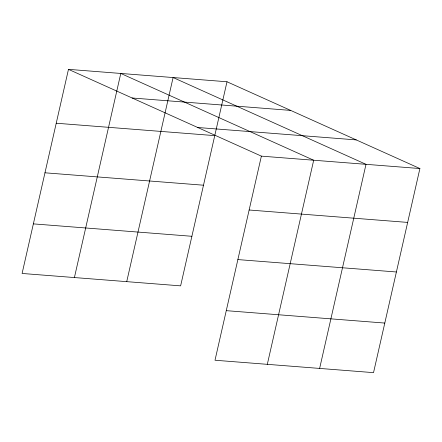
<?xml version="1.0" encoding="UTF-8"?>
<svg xmlns="http://www.w3.org/2000/svg" width="442" height="442" viewBox="0 0 442 442"><rect width="100%" height="100%" fill="white"/><g stroke="black" fill="none" stroke-linecap="round" stroke-linejoin="round"><path stroke-width="0.66" d="M68.471 69.355L22.1 273.46L180.623 285.863L226.995 81.764L68.471 69.355L261.377 156.137L419.9 168.54L373.529 372.645L215.005 360.236L261.377 156.137M74.411 277.554L120.782 73.449L313.687 160.231L267.316 364.33M126.727 281.648L173.098 77.543L366.004 164.325L319.632 368.424M132.13 97.991L290.654 110.401M197.718 127.5L356.241 139.904M56.233 123.224L214.757 135.628M44.968 172.8L203.491 185.209M249.139 210L407.662 222.409M33.365 223.879L191.889 236.288M237.873 259.581L396.397 271.985M226.271 310.66L384.794 323.069M226.995 81.764L419.9 168.54"/></g></svg>
